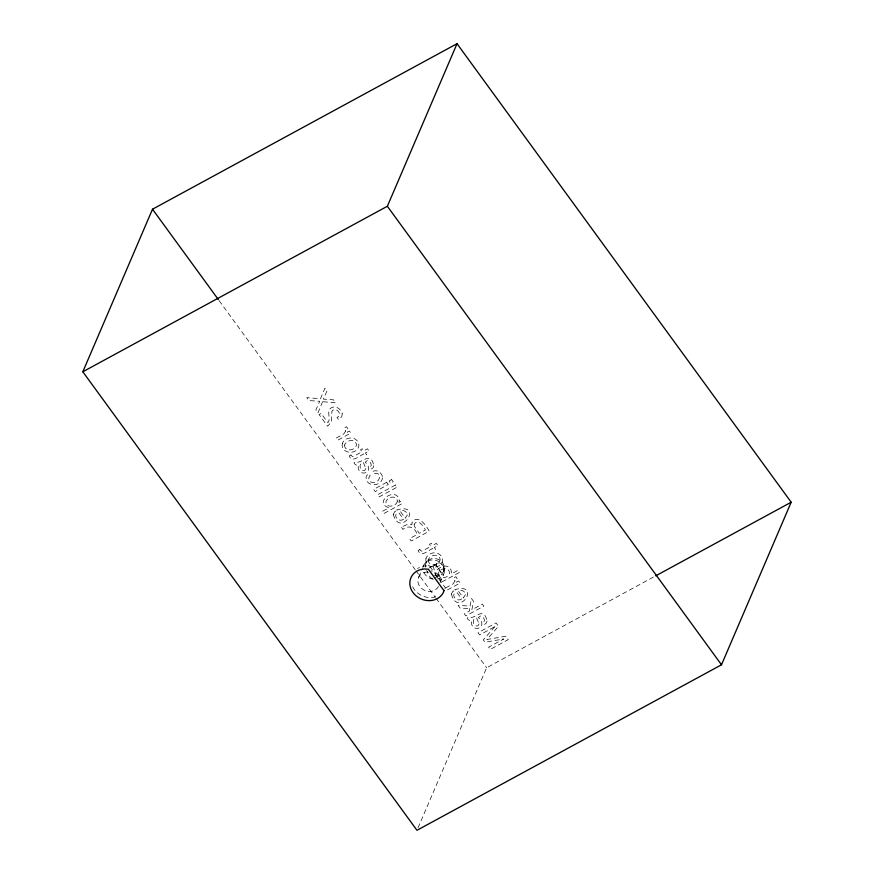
<?xml version="1.0" encoding="UTF-8"?>
<svg xmlns="http://www.w3.org/2000/svg" width="874" height="874" viewBox="0 0 874 874"><rect width="100%" height="100%" fill="white"/><g stroke="black" fill="none" stroke-linecap="round" stroke-linejoin="round"><path stroke-width="0.66" stroke-dasharray="4.37 3.28" d="M444.932 588.847L445.259 587.59L429.669 566.188L425.78 565.926A17.808 15.459 23.2 0 0 417.543 568.515M418.722 577.069L422.35 568.603M422.874 567.39L423.912 564.965M440.015 582.794L443.653 574.316M418.045 827.798L486.643 667.736L654.495 576.512M436.792 563.337L436.563 565.871L441.162 572.383A4.84 1.584 76.1 0 0 441.654 573.082A5.31 1.529 81.7 0 0 442.091 573.661L442.889 573.956A5.626 1.125 -87.6 0 0 443.489 572.568L443.479 566.975L440.988 563.566A4.84 2.261 45.8 0 0 440.048 563.107A5.31 2.556 39.3 0 0 438.988 562.867L437.087 563.151L434.138 565.27M425.605 562.638L427.594 560.868M429.036 568.034L434.345 565.15M434.28 578.14L442.757 574.043M439.873 580.314L441.556 579.396C422.863 573.552 452.557 556.082 451.334 573.934L457.867 570.383L459.374 572.459L441.304 582.281M219.166 300.7L415.161 569.64M415.958 570.744L435.241 597.193M436.05 598.297L486.643 667.736M444.407 567.936L444.495 570.58M423.278 566.778A10.925 9.483 23.2 0 1 440.704 562.911A10.925 9.483 23.2 0 1 437.568 579.036M433.307 579.254A10.925 9.483 23.2 0 1 423.584 571.651M425.387 567.15A9.723 8.434 23.2 0 1 433.69 558.453A9.723 8.434 23.2 0 1 444.309 566.767A9.723 8.434 23.2 0 1 436.377 575.737M435.416 575.748A9.723 8.434 23.2 0 1 434.444 575.66M428.347 572.765A9.723 8.434 23.2 0 1 426.567 570.558M438.464 586.421A10.925 9.483 23.2 0 1 425.977 590.879A10.925 9.483 23.2 0 1 417.925 579.833A10.925 9.483 23.2 0 1 427.987 572.044M435.099 574.666A10.925 9.483 23.2 0 1 438.792 579.746M435.765 596.789A17.808 15.459 23.2 0 1 411.873 584.739M432.728 578.796A5.703 2.338 61.5 0 1 427.266 571.279M431.395 570.646A5.703 2.338 61.5 0 1 432.04 571.541M342.258 413.828L341.745 416.789L338.599 419.64L337.014 417.466C343.482 414.975 335.966 406.039 331.934 411.075L331.322 422.218L327.575 426.206L319.076 414.538L321.151 413.413L327.914 422.688C331.552 418.46 325.663 410.922 331.366 407.743C335.933 405.241 341.33 409.141 342.258 413.828M438.06 573.355C438.125 579.79 447.892 578.566 449.465 573.584C450.132 566.527 439.327 567.86 438.06 573.355M393.267 514.338C400.292 539.214 424.218 502.091 396.774 509.946L403.559 519.254C399.724 522.488 393.158 517.102 396.698 513.169L395.157 511.072L393.267 514.338M451.345 594.036C458.38 618.923 482.306 581.8 454.851 589.644L461.647 598.963C457.801 602.186 451.235 596.811 454.775 592.867L453.245 590.769L451.345 594.036M365.845 468.519L364.731 470.496C359.804 472.113 357.859 463.111 363.366 462.521L365.845 468.519M479.061 623.872L477.947 625.86C473.02 627.466 471.075 618.475 476.581 617.885L479.061 623.872M344.564 445.008C344.334 451.552 353.894 451.115 356.079 446.09A3.747 3.256 23.2 0 0 356.111 443.369C353.872 438.071 346.235 440.583 344.564 445.008M428.238 559.841C428.009 566.385 437.579 565.948 439.764 560.922A3.747 3.256 23.2 0 0 439.797 558.191C437.557 552.892 429.921 555.416 428.238 559.841M399.298 500.289L398.937 502.441L400.674 501.49L402.193 503.566L383.883 513.519L382.331 511.377L389.039 507.739C372.51 502.954 396.25 485.463 399.298 500.289M373.766 465.656L373.264 467.492L371.505 469.021L370.052 467.022C373.034 465.121 369.833 460.86 367.2 460.631L365.179 462.171C376.476 473.26 356.417 478.46 358.351 465.099L356.865 465.394L354.888 464.236L354.036 462.641L355.663 461.756C361.202 464.957 370.576 449.793 373.766 465.656M486.982 621.021L486.479 622.845L484.72 624.375L483.267 622.386C486.25 620.485 483.049 616.214 480.416 615.984L478.395 617.525C489.691 628.614 469.633 633.814 471.567 620.464L470.081 620.748L468.103 619.59L467.251 617.994L468.879 617.11C474.418 620.311 483.792 605.158 486.982 621.021M407.382 514.884L405.274 518.249L400.128 511.181C403.034 509.433 407.251 511.432 407.382 514.884M465.471 594.582L463.351 597.947L458.205 590.89C461.122 589.142 465.339 591.141 465.471 594.582M469.644 608.479L469.262 611.188L464.334 613.876L465.831 615.93L483.835 606.141L482.339 604.087L471.884 609.768L473.468 601.246L471.479 598.526L470.103 606.064L458.151 605.387L460.139 608.118L469.644 608.479M382.528 477.805C381.687 486.206 367.342 487.506 366.13 478.548A5.626 4.883 23.2 0 1 366.818 475.5L368.631 473.642L370.139 475.718L368.631 478.045L369.997 481.377A3.376 2.928 23.2 0 0 372.521 482.415C379.993 484.021 382.921 471.556 374.214 473.511L372.695 471.436C377.098 469.043 382.506 473.129 382.528 477.805M414.167 524.225L414.374 526.301L419.269 533.337L425.419 529.994C423.912 526.366 418.001 518.326 414.167 524.225M345.711 431.002L343.755 433.952L336.206 438.049L337.757 440.19L350.889 433.056L349.414 431.024L347.142 432.259L347.819 428.719L346.617 426.741L344.29 428.009L345.711 431.002M454.993 580.959L453.038 583.908L445.489 588.016L447.04 590.147L460.172 583.013L458.697 580.981L456.425 582.215L457.091 578.686L455.9 576.698L453.573 577.965L454.993 580.959M342.335 443.413C340.237 453.235 355.937 455.682 358.646 446.734A6.763 5.867 23.2 0 0 358.253 442.659C355.379 435.765 344.902 436.902 342.335 443.413M397.397 501.064C396.632 506.472 386.21 508.712 385.871 501.982C386.821 496.782 396.632 494.629 397.397 501.064M426.02 558.246C423.923 568.067 439.622 570.514 442.331 561.556A6.763 5.867 23.2 0 0 441.938 557.492C439.054 550.587 428.588 551.734 426.02 558.246M412.135 522.128L411.807 524.837C408.191 521.844 404.749 527.317 401.079 526.301L402.783 529.426C408.671 524.64 414.811 527.197 417.237 534.44L409.502 538.646L411.228 541.006L429.243 531.217C426.599 526.061 418.406 513.901 412.135 522.128M322.593 401.69L317.907 412.954L315.831 410.103L319.72 401.253L308.893 400.576L306.752 397.648L320.463 398.762L324.975 388.143L327.018 390.951L323.347 399.112L333.486 399.822L335.638 402.772L322.593 401.69M433.755 565.784L433.701 565.904A5.703 2.338 61.5 0 0 437.666 574.699A5.703 2.338 61.5 0 0 439.6 570.263A5.703 2.338 61.5 0 0 433.821 565.642L433.755 565.784M494.848 626.647L483.278 639.877L484.983 642.215L503.817 638.96L488.588 647.164L490.227 649.415L508.242 639.626L505.773 636.239L486.905 639.517L498.508 626.265L496.061 622.922L478.056 632.71L479.684 634.95L494.848 626.647M350.955 454.961L349.207 455.9C351.785 463.318 359.76 455.693 363.595 453.934L364.851 455.66L366.643 454.677L365.398 452.951L369.057 450.962L367.484 448.799L363.824 450.798L362.339 448.766L360.536 449.749L362.022 451.771L353.446 456.436L352.2 456.479L350.955 454.961M386.701 482.317L373.635 489.418L375.219 491.592L388.285 484.48L386.701 482.317M391.639 479.629L389.149 480.984L390.722 483.158L393.224 481.803L391.639 479.629M395.561 485.004L377.546 494.793L379.108 496.924L397.124 487.135L395.561 485.004M419.859 549.517L418.122 550.467C420.689 557.874 428.664 550.259 432.499 548.49L433.755 550.216L435.558 549.233L434.302 547.517L437.972 545.518L436.399 543.366L432.728 545.354L431.253 543.322L429.451 544.305L430.926 546.337L422.361 550.991L421.115 551.046L419.859 549.517"/><path stroke-width="1.31" d="M82.822 371.778L152.502 209.214L457.026 43.7L791.178 502.222L721.498 664.786L416.974 830.3L82.822 371.778L387.357 206.264L457.026 43.7M655.697 575.857L791.178 502.222M387.357 206.264L721.498 664.786M152.502 209.214L218.369 299.596M443.959 590.627L443.621 591.884A17.808 15.459 23.2 0 1 413.763 593.501A17.808 15.459 23.2 0 1 424.48 568.963L428.369 569.225L443.959 590.627"/></g></svg>
